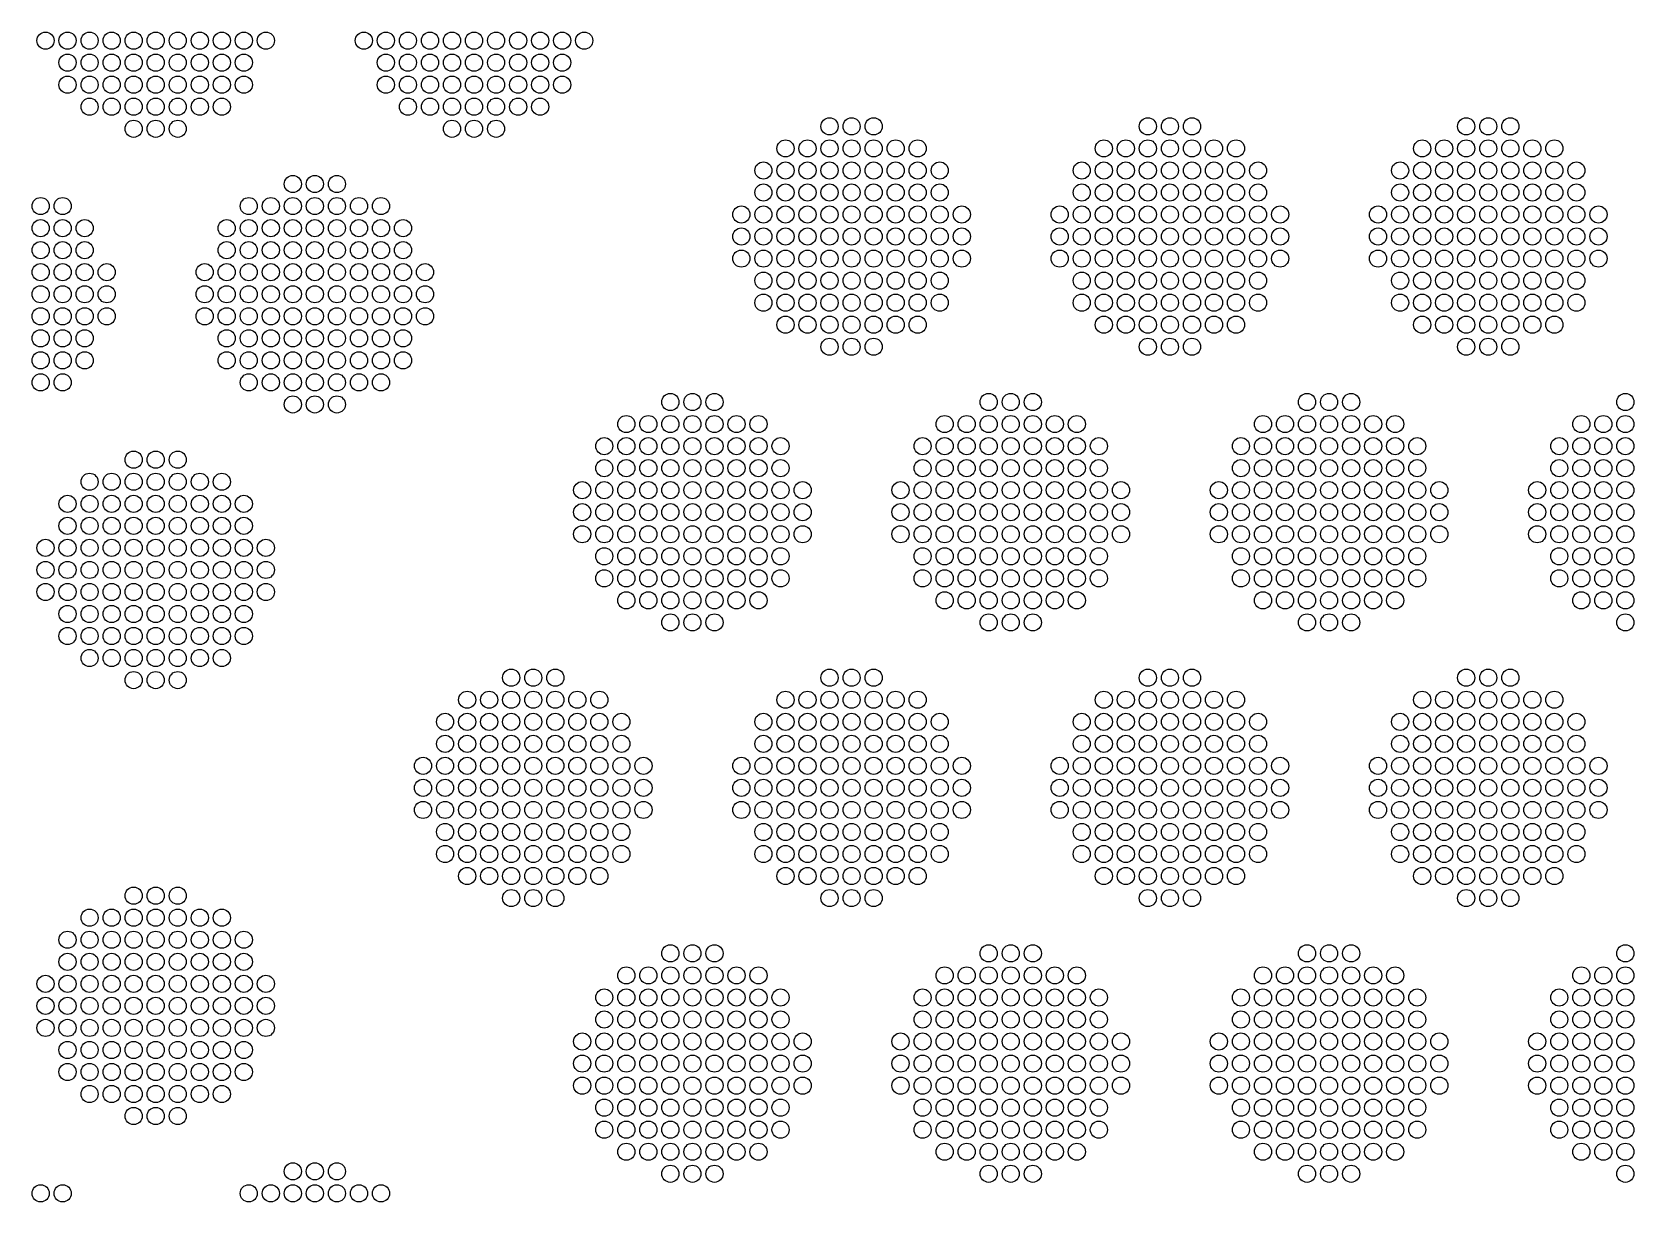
# Model space of a CAD drawing. Extents: x -49 to 54, y -38 to 38.
# Drawn here: x 8.96 to 15.5, y -18.97 to -14.19 of the extents above; entities that cross this region are included whole.
import ezdxf

# ---------------------------------------------------------------- set-up
doc = ezdxf.new("R2010")
doc.units = 0
doc.layers.add('LOWER_ELECTRODE', color=1, linetype='CONTINUOUS')

msp = doc.modelspace()

# ---------------------------------------------------------------- linework, layer by layer
at = {"layer": 'LOWER_ELECTRODE'}
for centre in [(9.0128, -14.2284), (9.1028, -14.2284), (9.1928, -14.2284), (9.2828, -14.2284), (9.3728, -14.2284), (9.4628, -14.2284), (9.5528, -14.2284), (9.6428, -14.2284), (9.7328, -14.2284), (9.8228, -14.2284), (9.9128, -14.2284), (10.3128, -14.2284), (10.4028, -14.2284), (10.4928, -14.2284), (10.5828, -14.2284), (10.6728, -14.2284), (10.7628, -14.2284), (10.8528, -14.2284), (10.9428, -14.2284), (11.0328, -14.2284), (11.1228, -14.2284), (11.2128, -14.2284), (9.1028, -14.3184), (9.1928, -14.3184), (9.2828, -14.3184), (9.3728, -14.3184), (9.4628, -14.3184), (9.5528, -14.3184), (9.6428, -14.3184), (9.7328, -14.3184), (9.8228, -14.3184), (10.4028, -14.3184), (10.4928, -14.3184), (10.5828, -14.3184), (10.6728, -14.3184), (10.7628, -14.3184), (10.8528, -14.3184), (10.9428, -14.3184), (11.0328, -14.3184), (11.1228, -14.3184), (9.1028, -14.4084), (9.1928, -14.4084), (9.2828, -14.4084), (9.3728, -14.4084), (9.4628, -14.4084), (9.5528, -14.4084), (9.6428, -14.4084), (9.7328, -14.4084), (9.8228, -14.4084), (10.4028, -14.4084), (10.4928, -14.4084), (10.5828, -14.4084), (10.6728, -14.4084), (10.7628, -14.4084), (10.8528, -14.4084), (10.9428, -14.4084), (11.0328, -14.4084), (11.1228, -14.4084), (9.1928, -14.4984), (9.2828, -14.4984), (9.3728, -14.4984), (9.4628, -14.4984), (9.5528, -14.4984), (9.6428, -14.4984), (9.7328, -14.4984), (10.4928, -14.4984), (10.5828, -14.4984), (10.6728, -14.4984), (10.7628, -14.4984), (10.8528, -14.4984), (10.9428, -14.4984), (11.0328, -14.4984), (9.3728, -14.5884), (9.4628, -14.5884), (9.5528, -14.5884), (10.6728, -14.5884), (10.7628, -14.5884), (10.8528, -14.5884), (12.2146, -14.5786), (12.3046, -14.5786), (12.3946, -14.5786), (13.5146, -14.5786), (13.6046, -14.5786), (13.6946, -14.5786), (14.8146, -14.5786), (14.9046, -14.5786), (14.9946, -14.5786), (12.0346, -14.6686), (12.1246, -14.6686), (12.2146, -14.6686), (12.3046, -14.6686), (12.3946, -14.6686), (12.4846, -14.6686), (12.5746, -14.6686), (13.3346, -14.6686), (13.4246, -14.6686), (13.5146, -14.6686), (13.6046, -14.6686), (13.6946, -14.6686), (13.7846, -14.6686), (13.8746, -14.6686), (14.6346, -14.6686), (14.7246, -14.6686), (14.8146, -14.6686), (14.9046, -14.6686), (14.9946, -14.6686), (15.0846, -14.6686), (15.1746, -14.6686), (10.0228, -14.8142), (10.1128, -14.8142), (10.2028, -14.8142), (11.9446, -14.7586), (12.0346, -14.7586), (12.1246, -14.7586), (12.2146, -14.7586), (12.3046, -14.7586), (12.3946, -14.7586), (12.4846, -14.7586), (12.5746, -14.7586), (12.6646, -14.7586), (13.2446, -14.7586), (13.3346, -14.7586), (13.4246, -14.7586), (13.5146, -14.7586), (13.6046, -14.7586), (13.6946, -14.7586), (13.7846, -14.7586), (13.8746, -14.7586), (13.9646, -14.7586), (14.5446, -14.7586), (14.6346, -14.7586), (14.7246, -14.7586), (14.8146, -14.7586), (14.9046, -14.7586), (14.9946, -14.7586), (15.0846, -14.7586), (15.1746, -14.7586), (15.2646, -14.7586), (11.9446, -14.8486), (12.0346, -14.8486), (12.1246, -14.8486), (12.2146, -14.8486), (12.3046, -14.8486), (12.3946, -14.8486), (12.4846, -14.8486), (12.5746, -14.8486), (12.6646, -14.8486), (13.2446, -14.8486), (13.3346, -14.8486), (13.4246, -14.8486), (13.5146, -14.8486), (13.6046, -14.8486), (13.6946, -14.8486), (13.7846, -14.8486), (13.8746, -14.8486), (13.9646, -14.8486), (14.5446, -14.8486), (14.6346, -14.8486), (14.7246, -14.8486), (14.8146, -14.8486), (14.9046, -14.8486), (14.9946, -14.8486), (15.0846, -14.8486), (15.1746, -14.8486), (15.2646, -14.8486), (8.9928, -14.9042), (9.0828, -14.9042), (9.8428, -14.9042), (9.9328, -14.9042), (10.0228, -14.9042), (10.1128, -14.9042), (10.2028, -14.9042), (10.2928, -14.9042), (10.3828, -14.9042), (11.8546, -14.9386), (11.9446, -14.9386), (12.0346, -14.9386), (12.1246, -14.9386), (12.2146, -14.9386), (12.3046, -14.9386), (12.3946, -14.9386), (12.4846, -14.9386), (12.5746, -14.9386), (12.6646, -14.9386), (12.7546, -14.9386), (13.1546, -14.9386), (13.2446, -14.9386), (13.3346, -14.9386), (13.4246, -14.9386), (13.5146, -14.9386), (13.6046, -14.9386), (13.6946, -14.9386), (13.7846, -14.9386), (13.8746, -14.9386), (13.9646, -14.9386), (14.0546, -14.9386), (14.4546, -14.9386), (14.5446, -14.9386), (14.6346, -14.9386), (14.7246, -14.9386), (14.8146, -14.9386), (14.9046, -14.9386), (14.9946, -14.9386), (15.0846, -14.9386), (15.1746, -14.9386), (15.2646, -14.9386), (15.3546, -14.9386), (8.9928, -14.9942), (9.0828, -14.9942), (9.1728, -14.9942), (9.7528, -14.9942), (9.8428, -14.9942), (9.9328, -14.9942), (10.0228, -14.9942), (10.1128, -14.9942), (10.2028, -14.9942), (10.2928, -14.9942), (10.3828, -14.9942), (10.4728, -14.9942), (11.8546, -15.0286), (11.9446, -15.0286), (12.0346, -15.0286), (12.1246, -15.0286), (12.2146, -15.0286), (12.3046, -15.0286), (12.3946, -15.0286), (12.4846, -15.0286), (12.5746, -15.0286), (12.6646, -15.0286), (12.7546, -15.0286), (13.1546, -15.0286), (13.2446, -15.0286), (13.3346, -15.0286), (13.4246, -15.0286), (13.5146, -15.0286), (13.6046, -15.0286), (13.6946, -15.0286), (13.7846, -15.0286), (13.8746, -15.0286), (13.9646, -15.0286), (14.0546, -15.0286), (14.4546, -15.0286), (14.5446, -15.0286), (14.6346, -15.0286), (14.7246, -15.0286), (14.8146, -15.0286), (14.9046, -15.0286), (14.9946, -15.0286), (15.0846, -15.0286), (15.1746, -15.0286), (15.2646, -15.0286), (15.3546, -15.0286), (8.9928, -15.0842), (9.0828, -15.0842), (9.1728, -15.0842), (9.7528, -15.0842), (9.8428, -15.0842), (9.9328, -15.0842), (10.0228, -15.0842), (10.1128, -15.0842), (10.2028, -15.0842), (10.2928, -15.0842), (10.3828, -15.0842), (10.4728, -15.0842), (11.8546, -15.1186), (11.9446, -15.1186), (12.0346, -15.1186), (12.1246, -15.1186), (12.2146, -15.1186), (12.3046, -15.1186), (12.3946, -15.1186), (12.4846, -15.1186), (12.5746, -15.1186), (12.6646, -15.1186), (12.7546, -15.1186), (13.1546, -15.1186), (13.2446, -15.1186), (13.3346, -15.1186), (13.4246, -15.1186), (13.5146, -15.1186), (13.6046, -15.1186), (13.6946, -15.1186), (13.7846, -15.1186), (13.8746, -15.1186), (13.9646, -15.1186), (14.0546, -15.1186), (14.4546, -15.1186), (14.5446, -15.1186), (14.6346, -15.1186), (14.7246, -15.1186), (14.8146, -15.1186), (14.9046, -15.1186), (14.9946, -15.1186), (15.0846, -15.1186), (15.1746, -15.1186), (15.2646, -15.1186), (15.3546, -15.1186), (8.9928, -15.1742), (9.0828, -15.1742), (9.1728, -15.1742), (9.2628, -15.1742), (9.6628, -15.1742), (9.7528, -15.1742), (9.8428, -15.1742), (9.9328, -15.1742), (10.0228, -15.1742), (10.1128, -15.1742), (10.2028, -15.1742), (10.2928, -15.1742), (10.3828, -15.1742), (10.4728, -15.1742), (10.5628, -15.1742), (11.9446, -15.2086), (12.0346, -15.2086), (12.1246, -15.2086), (12.2146, -15.2086), (12.3046, -15.2086), (12.3946, -15.2086), (12.4846, -15.2086), (12.5746, -15.2086), (12.6646, -15.2086), (13.2446, -15.2086), (13.3346, -15.2086), (13.4246, -15.2086), (13.5146, -15.2086), (13.6046, -15.2086), (13.6946, -15.2086), (13.7846, -15.2086), (13.8746, -15.2086), (13.9646, -15.2086), (14.5446, -15.2086), (14.6346, -15.2086), (14.7246, -15.2086), (14.8146, -15.2086), (14.9046, -15.2086), (14.9946, -15.2086), (15.0846, -15.2086), (15.1746, -15.2086), (15.2646, -15.2086), (8.9928, -15.2642), (9.0828, -15.2642), (9.1728, -15.2642), (9.2628, -15.2642), (9.6628, -15.2642), (9.7528, -15.2642), (9.8428, -15.2642), (9.9328, -15.2642), (10.0228, -15.2642), (10.1128, -15.2642), (10.2028, -15.2642), (10.2928, -15.2642), (10.3828, -15.2642), (10.4728, -15.2642), (10.5628, -15.2642), (11.9446, -15.2986), (12.0346, -15.2986), (12.1246, -15.2986), (12.2146, -15.2986), (12.3046, -15.2986), (12.3946, -15.2986), (12.4846, -15.2986), (12.5746, -15.2986), (12.6646, -15.2986), (13.2446, -15.2986), (13.3346, -15.2986), (13.4246, -15.2986), (13.5146, -15.2986), (13.6046, -15.2986), (13.6946, -15.2986), (13.7846, -15.2986), (13.8746, -15.2986), (13.9646, -15.2986), (14.5446, -15.2986), (14.6346, -15.2986), (14.7246, -15.2986), (14.8146, -15.2986), (14.9046, -15.2986), (14.9946, -15.2986), (15.0846, -15.2986), (15.1746, -15.2986), (15.2646, -15.2986), (8.9928, -15.3542), (9.0828, -15.3542), (9.1728, -15.3542), (9.2628, -15.3542), (9.6628, -15.3542), (9.7528, -15.3542), (9.8428, -15.3542), (9.9328, -15.3542), (10.0228, -15.3542), (10.1128, -15.3542), (10.2028, -15.3542), (10.2928, -15.3542), (10.3828, -15.3542), (10.4728, -15.3542), (10.5628, -15.3542), (12.0346, -15.3886), (12.1246, -15.3886), (12.2146, -15.3886), (12.3046, -15.3886), (12.3946, -15.3886), (12.4846, -15.3886), (12.5746, -15.3886), (13.3346, -15.3886), (13.4246, -15.3886), (13.5146, -15.3886), (13.6046, -15.3886), (13.6946, -15.3886), (13.7846, -15.3886), (13.8746, -15.3886), (14.6346, -15.3886), (14.7246, -15.3886), (14.8146, -15.3886), (14.9046, -15.3886), (14.9946, -15.3886), (15.0846, -15.3886), (15.1746, -15.3886), (8.9928, -15.4442), (9.0828, -15.4442), (9.1728, -15.4442), (9.7528, -15.4442), (9.8428, -15.4442), (9.9328, -15.4442), (10.0228, -15.4442), (10.1128, -15.4442), (10.2028, -15.4442), (10.2928, -15.4442), (10.3828, -15.4442), (10.4728, -15.4442), (8.9928, -15.5342), (9.0828, -15.5342), (9.1728, -15.5342), (9.7528, -15.5342), (9.8428, -15.5342), (9.9328, -15.5342), (10.0228, -15.5342), (10.1128, -15.5342), (10.2028, -15.5342), (10.2928, -15.5342), (10.3828, -15.5342), (10.4728, -15.5342), (12.2146, -15.4786), (12.3046, -15.4786), (12.3946, -15.4786), (13.5146, -15.4786), (13.6046, -15.4786), (13.6946, -15.4786), (14.8146, -15.4786), (14.9046, -15.4786), (14.9946, -15.4786), (8.9928, -15.6242), (9.0828, -15.6242), (9.8428, -15.6242), (9.9328, -15.6242), (10.0228, -15.6242), (10.1128, -15.6242), (10.2028, -15.6242), (10.2928, -15.6242), (10.3828, -15.6242), (10.0228, -15.7142), (10.1128, -15.7142), (10.2028, -15.7142), (11.5646, -15.7044), (11.6546, -15.7044), (11.7446, -15.7044), (12.8646, -15.7044), (12.9546, -15.7044), (13.0446, -15.7044), (14.1646, -15.7044), (14.2546, -15.7044), (14.3446, -15.7044), (15.4646, -15.7044), (11.3846, -15.7944), (11.4746, -15.7944), (11.5646, -15.7944), (11.6546, -15.7944), (11.7446, -15.7944), (11.8346, -15.7944), (11.9246, -15.7944), (12.6846, -15.7944), (12.7746, -15.7944), (12.8646, -15.7944), (12.9546, -15.7944), (13.0446, -15.7944), (13.1346, -15.7944), (13.2246, -15.7944), (13.9846, -15.7944), (14.0746, -15.7944), (14.1646, -15.7944), (14.2546, -15.7944), (14.3446, -15.7944), (14.4346, -15.7944), (14.5246, -15.7944), (15.2846, -15.7944), (15.3746, -15.7944), (15.4646, -15.7944), (11.2946, -15.8844), (11.3846, -15.8844), (11.4746, -15.8844), (11.5646, -15.8844), (11.6546, -15.8844), (11.7446, -15.8844), (11.8346, -15.8844), (11.9246, -15.8844), (12.0146, -15.8844), (12.5946, -15.8844), (12.6846, -15.8844), (12.7746, -15.8844), (12.8646, -15.8844), (12.9546, -15.8844), (13.0446, -15.8844), (13.1346, -15.8844), (13.2246, -15.8844), (13.3146, -15.8844), (13.8946, -15.8844), (13.9846, -15.8844), (14.0746, -15.8844), (14.1646, -15.8844), (14.2546, -15.8844), (14.3446, -15.8844), (14.4346, -15.8844), (14.5246, -15.8844), (14.6146, -15.8844), (15.1946, -15.8844), (15.2846, -15.8844), (15.3746, -15.8844), (15.4646, -15.8844), (9.3728, -15.94), (9.4628, -15.94), (9.5528, -15.94), (11.2946, -15.9744), (11.3846, -15.9744), (11.4746, -15.9744), (11.5646, -15.9744), (11.6546, -15.9744), (11.7446, -15.9744), (11.8346, -15.9744), (11.9246, -15.9744), (12.0146, -15.9744), (12.5946, -15.9744), (12.6846, -15.9744), (12.7746, -15.9744), (12.8646, -15.9744), (12.9546, -15.9744), (13.0446, -15.9744), (13.1346, -15.9744), (13.2246, -15.9744), (13.3146, -15.9744), (13.8946, -15.9744), (13.9846, -15.9744), (14.0746, -15.9744), (14.1646, -15.9744), (14.2546, -15.9744), (14.3446, -15.9744), (14.4346, -15.9744), (14.5246, -15.9744), (14.6146, -15.9744), (15.1946, -15.9744), (15.2846, -15.9744), (15.3746, -15.9744), (15.4646, -15.9744), (9.1928, -16.03), (9.2828, -16.03), (9.3728, -16.03), (9.4628, -16.03), (9.5528, -16.03), (9.6428, -16.03), (9.7328, -16.03), (9.1028, -16.12), (9.1928, -16.12), (9.2828, -16.12), (9.3728, -16.12), (9.4628, -16.12), (9.5528, -16.12), (9.6428, -16.12), (9.7328, -16.12), (9.8228, -16.12), (11.2046, -16.0644), (11.2946, -16.0644), (11.3846, -16.0644), (11.4746, -16.0644), (11.5646, -16.0644), (11.6546, -16.0644), (11.7446, -16.0644), (11.8346, -16.0644), (11.9246, -16.0644), (12.0146, -16.0644), (12.1046, -16.0644), (12.5046, -16.0644), (12.5946, -16.0644), (12.6846, -16.0644), (12.7746, -16.0644), (12.8646, -16.0644), (12.9546, -16.0644), (13.0446, -16.0644), (13.1346, -16.0644), (13.2246, -16.0644), (13.3146, -16.0644), (13.4046, -16.0644), (13.8046, -16.0644), (13.8946, -16.0644), (13.9846, -16.0644), (14.0746, -16.0644), (14.1646, -16.0644), (14.2546, -16.0644), (14.3446, -16.0644), (14.4346, -16.0644), (14.5246, -16.0644), (14.6146, -16.0644), (14.7046, -16.0644), (15.1046, -16.0644), (15.1946, -16.0644), (15.2846, -16.0644), (15.3746, -16.0644), (15.4646, -16.0644), (11.2046, -16.1544), (11.2946, -16.1544), (11.3846, -16.1544), (11.4746, -16.1544), (11.5646, -16.1544), (11.6546, -16.1544), (11.7446, -16.1544), (11.8346, -16.1544), (11.9246, -16.1544), (12.0146, -16.1544), (12.1046, -16.1544), (12.5046, -16.1544), (12.5946, -16.1544), (12.6846, -16.1544), (12.7746, -16.1544), (12.8646, -16.1544), (12.9546, -16.1544), (13.0446, -16.1544), (13.1346, -16.1544), (13.2246, -16.1544), (13.3146, -16.1544), (13.4046, -16.1544), (13.8046, -16.1544), (13.8946, -16.1544), (13.9846, -16.1544), (14.0746, -16.1544), (14.1646, -16.1544), (14.2546, -16.1544), (14.3446, -16.1544), (14.4346, -16.1544), (14.5246, -16.1544), (14.6146, -16.1544), (14.7046, -16.1544), (15.1046, -16.1544), (15.1946, -16.1544), (15.2846, -16.1544), (15.3746, -16.1544), (15.4646, -16.1544), (9.1028, -16.21), (9.1928, -16.21), (9.2828, -16.21), (9.3728, -16.21), (9.4628, -16.21), (9.5528, -16.21), (9.6428, -16.21), (9.7328, -16.21), (9.8228, -16.21), (11.2046, -16.2444), (11.2946, -16.2444), (11.3846, -16.2444), (11.4746, -16.2444), (11.5646, -16.2444), (11.6546, -16.2444), (11.7446, -16.2444), (11.8346, -16.2444), (11.9246, -16.2444), (12.0146, -16.2444), (12.1046, -16.2444), (12.5046, -16.2444), (12.5946, -16.2444), (12.6846, -16.2444), (12.7746, -16.2444), (12.8646, -16.2444), (12.9546, -16.2444), (13.0446, -16.2444), (13.1346, -16.2444), (13.2246, -16.2444), (13.3146, -16.2444), (13.4046, -16.2444), (13.8046, -16.2444), (13.8946, -16.2444), (13.9846, -16.2444), (14.0746, -16.2444), (14.1646, -16.2444), (14.2546, -16.2444), (14.3446, -16.2444), (14.4346, -16.2444), (14.5246, -16.2444), (14.6146, -16.2444), (14.7046, -16.2444), (15.1046, -16.2444), (15.1946, -16.2444), (15.2846, -16.2444), (15.3746, -16.2444), (15.4646, -16.2444), (9.0128, -16.3), (9.1028, -16.3), (9.1928, -16.3), (9.2828, -16.3), (9.3728, -16.3), (9.4628, -16.3), (9.5528, -16.3), (9.6428, -16.3), (9.7328, -16.3), (9.8228, -16.3), (9.9128, -16.3), (11.2946, -16.3344), (11.3846, -16.3344), (11.4746, -16.3344), (11.5646, -16.3344), (11.6546, -16.3344), (11.7446, -16.3344), (11.8346, -16.3344), (11.9246, -16.3344), (12.0146, -16.3344), (12.5946, -16.3344), (12.6846, -16.3344), (12.7746, -16.3344), (12.8646, -16.3344), (12.9546, -16.3344), (13.0446, -16.3344), (13.1346, -16.3344), (13.2246, -16.3344), (13.3146, -16.3344), (13.8946, -16.3344), (13.9846, -16.3344), (14.0746, -16.3344), (14.1646, -16.3344), (14.2546, -16.3344), (14.3446, -16.3344), (14.4346, -16.3344), (14.5246, -16.3344), (14.6146, -16.3344), (15.1946, -16.3344), (15.2846, -16.3344), (15.3746, -16.3344), (15.4646, -16.3344), (9.0128, -16.39), (9.1028, -16.39), (9.1928, -16.39), (9.2828, -16.39), (9.3728, -16.39), (9.4628, -16.39), (9.5528, -16.39), (9.6428, -16.39), (9.7328, -16.39), (9.8228, -16.39), (9.9128, -16.39), (11.2946, -16.4244), (11.3846, -16.4244), (11.4746, -16.4244), (11.5646, -16.4244), (11.6546, -16.4244), (11.7446, -16.4244), (11.8346, -16.4244), (11.9246, -16.4244), (12.0146, -16.4244), (12.5946, -16.4244), (12.6846, -16.4244), (12.7746, -16.4244), (12.8646, -16.4244), (12.9546, -16.4244), (13.0446, -16.4244), (13.1346, -16.4244), (13.2246, -16.4244), (13.3146, -16.4244), (13.8946, -16.4244), (13.9846, -16.4244), (14.0746, -16.4244), (14.1646, -16.4244), (14.2546, -16.4244), (14.3446, -16.4244), (14.4346, -16.4244), (14.5246, -16.4244), (14.6146, -16.4244), (15.1946, -16.4244), (15.2846, -16.4244), (15.3746, -16.4244), (15.4646, -16.4244), (9.0128, -16.48), (9.1028, -16.48), (9.1928, -16.48), (9.2828, -16.48), (9.3728, -16.48), (9.4628, -16.48), (9.5528, -16.48), (9.6428, -16.48), (9.7328, -16.48), (9.8228, -16.48), (9.9128, -16.48), (11.3846, -16.5144), (11.4746, -16.5144), (11.5646, -16.5144), (11.6546, -16.5144), (11.7446, -16.5144), (11.8346, -16.5144), (11.9246, -16.5144), (12.6846, -16.5144), (12.7746, -16.5144), (12.8646, -16.5144), (12.9546, -16.5144), (13.0446, -16.5144), (13.1346, -16.5144), (13.2246, -16.5144), (13.9846, -16.5144), (14.0746, -16.5144), (14.1646, -16.5144), (14.2546, -16.5144), (14.3446, -16.5144), (14.4346, -16.5144), (14.5246, -16.5144), (15.2846, -16.5144), (15.3746, -16.5144), (15.4646, -16.5144), (9.1028, -16.57), (9.1928, -16.57), (9.2828, -16.57), (9.3728, -16.57), (9.4628, -16.57), (9.5528, -16.57), (9.6428, -16.57), (9.7328, -16.57), (9.8228, -16.57), (11.5646, -16.6044), (11.6546, -16.6044), (11.7446, -16.6044), (12.8646, -16.6044), (12.9546, -16.6044), (13.0446, -16.6044), (14.1646, -16.6044), (14.2546, -16.6044), (14.3446, -16.6044), (15.4646, -16.6044), (9.1028, -16.66), (9.1928, -16.66), (9.2828, -16.66), (9.3728, -16.66), (9.4628, -16.66), (9.5528, -16.66), (9.6428, -16.66), (9.7328, -16.66), (9.8228, -16.66), (9.1928, -16.75), (9.2828, -16.75), (9.3728, -16.75), (9.4628, -16.75), (9.5528, -16.75), (9.6428, -16.75), (9.7328, -16.75), (9.3728, -16.84), (9.4628, -16.84), (9.5528, -16.84), (10.9146, -16.8302), (11.0046, -16.8302), (11.0946, -16.8302), (12.2146, -16.8302), (12.3046, -16.8302), (12.3946, -16.8302), (13.5146, -16.8302), (13.6046, -16.8302), (13.6946, -16.8302), (14.8146, -16.8302), (14.9046, -16.8302), (14.9946, -16.8302), (10.7346, -16.9202), (10.8246, -16.9202), (10.9146, -16.9202), (11.0046, -16.9202), (11.0946, -16.9202), (11.1846, -16.9202), (11.2746, -16.9202), (12.0346, -16.9202), (12.1246, -16.9202), (12.2146, -16.9202), (12.3046, -16.9202), (12.3946, -16.9202), (12.4846, -16.9202), (12.5746, -16.9202), (13.3346, -16.9202), (13.4246, -16.9202), (13.5146, -16.9202), (13.6046, -16.9202), (13.6946, -16.9202), (13.7846, -16.9202), (13.8746, -16.9202), (14.6346, -16.9202), (14.7246, -16.9202), (14.8146, -16.9202), (14.9046, -16.9202), (14.9946, -16.9202), (15.0846, -16.9202), (15.1746, -16.9202), (10.6446, -17.0102), (10.7346, -17.0102), (10.8246, -17.0102), (10.9146, -17.0102), (11.0046, -17.0102), (11.0946, -17.0102), (11.1846, -17.0102), (11.2746, -17.0102), (11.3646, -17.0102), (11.9446, -17.0102), (12.0346, -17.0102), (12.1246, -17.0102), (12.2146, -17.0102), (12.3046, -17.0102), (12.3946, -17.0102), (12.4846, -17.0102), (12.5746, -17.0102), (12.6646, -17.0102), (13.2446, -17.0102), (13.3346, -17.0102), (13.4246, -17.0102), (13.5146, -17.0102), (13.6046, -17.0102), (13.6946, -17.0102), (13.7846, -17.0102), (13.8746, -17.0102), (13.9646, -17.0102), (14.5446, -17.0102), (14.6346, -17.0102), (14.7246, -17.0102), (14.8146, -17.0102), (14.9046, -17.0102), (14.9946, -17.0102), (15.0846, -17.0102), (15.1746, -17.0102), (15.2646, -17.0102), (10.6446, -17.1002), (10.7346, -17.1002), (10.8246, -17.1002), (10.9146, -17.1002), (11.0046, -17.1002), (11.0946, -17.1002), (11.1846, -17.1002), (11.2746, -17.1002), (11.3646, -17.1002), (11.9446, -17.1002), (12.0346, -17.1002), (12.1246, -17.1002), (12.2146, -17.1002), (12.3046, -17.1002), (12.3946, -17.1002), (12.4846, -17.1002), (12.5746, -17.1002), (12.6646, -17.1002), (13.2446, -17.1002), (13.3346, -17.1002), (13.4246, -17.1002), (13.5146, -17.1002), (13.6046, -17.1002), (13.6946, -17.1002), (13.7846, -17.1002), (13.8746, -17.1002), (13.9646, -17.1002), (14.5446, -17.1002), (14.6346, -17.1002), (14.7246, -17.1002), (14.8146, -17.1002), (14.9046, -17.1002), (14.9946, -17.1002), (15.0846, -17.1002), (15.1746, -17.1002), (15.2646, -17.1002), (10.5546, -17.1902), (10.6446, -17.1902), (10.7346, -17.1902), (10.8246, -17.1902), (10.9146, -17.1902), (11.0046, -17.1902), (11.0946, -17.1902), (11.1846, -17.1902), (11.2746, -17.1902), (11.3646, -17.1902), (11.4546, -17.1902), (11.8546, -17.1902), (11.9446, -17.1902), (12.0346, -17.1902), (12.1246, -17.1902), (12.2146, -17.1902), (12.3046, -17.1902), (12.3946, -17.1902), (12.4846, -17.1902), (12.5746, -17.1902), (12.6646, -17.1902), (12.7546, -17.1902), (13.1546, -17.1902), (13.2446, -17.1902), (13.3346, -17.1902), (13.4246, -17.1902), (13.5146, -17.1902), (13.6046, -17.1902), (13.6946, -17.1902), (13.7846, -17.1902), (13.8746, -17.1902), (13.9646, -17.1902), (14.0546, -17.1902), (14.4546, -17.1902), (14.5446, -17.1902), (14.6346, -17.1902), (14.7246, -17.1902), (14.8146, -17.1902), (14.9046, -17.1902), (14.9946, -17.1902), (15.0846, -17.1902), (15.1746, -17.1902), (15.2646, -17.1902), (15.3546, -17.1902), (10.5546, -17.2802), (10.6446, -17.2802), (10.7346, -17.2802), (10.8246, -17.2802), (10.9146, -17.2802), (11.0046, -17.2802), (11.0946, -17.2802), (11.1846, -17.2802), (11.2746, -17.2802), (11.3646, -17.2802), (11.4546, -17.2802), (11.8546, -17.2802), (11.9446, -17.2802), (12.0346, -17.2802), (12.1246, -17.2802), (12.2146, -17.2802), (12.3046, -17.2802), (12.3946, -17.2802), (12.4846, -17.2802), (12.5746, -17.2802), (12.6646, -17.2802), (12.7546, -17.2802), (13.1546, -17.2802), (13.2446, -17.2802), (13.3346, -17.2802), (13.4246, -17.2802), (13.5146, -17.2802), (13.6046, -17.2802), (13.6946, -17.2802), (13.7846, -17.2802), (13.8746, -17.2802), (13.9646, -17.2802), (14.0546, -17.2802), (14.4546, -17.2802), (14.5446, -17.2802), (14.6346, -17.2802), (14.7246, -17.2802), (14.8146, -17.2802), (14.9046, -17.2802), (14.9946, -17.2802), (15.0846, -17.2802), (15.1746, -17.2802), (15.2646, -17.2802), (15.3546, -17.2802), (10.5546, -17.3702), (10.6446, -17.3702), (10.7346, -17.3702), (10.8246, -17.3702), (10.9146, -17.3702), (11.0046, -17.3702), (11.0946, -17.3702), (11.1846, -17.3702), (11.2746, -17.3702), (11.3646, -17.3702), (11.4546, -17.3702), (11.8546, -17.3702), (11.9446, -17.3702), (12.0346, -17.3702), (12.1246, -17.3702), (12.2146, -17.3702), (12.3046, -17.3702), (12.3946, -17.3702), (12.4846, -17.3702), (12.5746, -17.3702), (12.6646, -17.3702), (12.7546, -17.3702), (13.1546, -17.3702), (13.2446, -17.3702), (13.3346, -17.3702), (13.4246, -17.3702), (13.5146, -17.3702), (13.6046, -17.3702), (13.6946, -17.3702), (13.7846, -17.3702), (13.8746, -17.3702), (13.9646, -17.3702), (14.0546, -17.3702), (14.4546, -17.3702), (14.5446, -17.3702), (14.6346, -17.3702), (14.7246, -17.3702), (14.8146, -17.3702), (14.9046, -17.3702), (14.9946, -17.3702), (15.0846, -17.3702), (15.1746, -17.3702), (15.2646, -17.3702), (15.3546, -17.3702), (10.6446, -17.4602), (10.7346, -17.4602), (10.8246, -17.4602), (10.9146, -17.4602), (11.0046, -17.4602), (11.0946, -17.4602), (11.1846, -17.4602), (11.2746, -17.4602), (11.3646, -17.4602), (11.9446, -17.4602), (12.0346, -17.4602), (12.1246, -17.4602), (12.2146, -17.4602), (12.3046, -17.4602), (12.3946, -17.4602), (12.4846, -17.4602), (12.5746, -17.4602), (12.6646, -17.4602), (13.2446, -17.4602), (13.3346, -17.4602), (13.4246, -17.4602), (13.5146, -17.4602), (13.6046, -17.4602), (13.6946, -17.4602), (13.7846, -17.4602), (13.8746, -17.4602), (13.9646, -17.4602), (14.5446, -17.4602), (14.6346, -17.4602), (14.7246, -17.4602), (14.8146, -17.4602), (14.9046, -17.4602), (14.9946, -17.4602), (15.0846, -17.4602), (15.1746, -17.4602), (15.2646, -17.4602), (10.6446, -17.5502), (10.7346, -17.5502), (10.8246, -17.5502), (10.9146, -17.5502), (11.0046, -17.5502), (11.0946, -17.5502), (11.1846, -17.5502), (11.2746, -17.5502), (11.3646, -17.5502), (11.9446, -17.5502), (12.0346, -17.5502), (12.1246, -17.5502), (12.2146, -17.5502), (12.3046, -17.5502), (12.3946, -17.5502), (12.4846, -17.5502), (12.5746, -17.5502), (12.6646, -17.5502), (13.2446, -17.5502), (13.3346, -17.5502), (13.4246, -17.5502), (13.5146, -17.5502), (13.6046, -17.5502), (13.6946, -17.5502), (13.7846, -17.5502), (13.8746, -17.5502), (13.9646, -17.5502), (14.5446, -17.5502), (14.6346, -17.5502), (14.7246, -17.5502), (14.8146, -17.5502), (14.9046, -17.5502), (14.9946, -17.5502), (15.0846, -17.5502), (15.1746, -17.5502), (15.2646, -17.5502), (10.7346, -17.6402), (10.8246, -17.6402), (10.9146, -17.6402), (11.0046, -17.6402), (11.0946, -17.6402), (11.1846, -17.6402), (11.2746, -17.6402), (12.0346, -17.6402), (12.1246, -17.6402), (12.2146, -17.6402), (12.3046, -17.6402), (12.3946, -17.6402), (12.4846, -17.6402), (12.5746, -17.6402), (13.3346, -17.6402), (13.4246, -17.6402), (13.5146, -17.6402), (13.6046, -17.6402), (13.6946, -17.6402), (13.7846, -17.6402), (13.8746, -17.6402), (14.6346, -17.6402), (14.7246, -17.6402), (14.8146, -17.6402), (14.9046, -17.6402), (14.9946, -17.6402), (15.0846, -17.6402), (15.1746, -17.6402), (9.3728, -17.7204), (9.4628, -17.7204), (9.5528, -17.7204), (10.9146, -17.7302), (11.0046, -17.7302), (11.0946, -17.7302), (12.2146, -17.7302), (12.3046, -17.7302), (12.3946, -17.7302), (13.5146, -17.7302), (13.6046, -17.7302), (13.6946, -17.7302), (14.8146, -17.7302), (14.9046, -17.7302), (14.9946, -17.7302), (9.1928, -17.8104), (9.2828, -17.8104), (9.3728, -17.8104), (9.4628, -17.8104), (9.5528, -17.8104), (9.6428, -17.8104), (9.7328, -17.8104), (9.1028, -17.9004), (9.1928, -17.9004), (9.2828, -17.9004), (9.3728, -17.9004), (9.4628, -17.9004), (9.5528, -17.9004), (9.6428, -17.9004), (9.7328, -17.9004), (9.8228, -17.9004), (11.5646, -17.9561), (11.6546, -17.9561), (11.7446, -17.9561), (12.8646, -17.9561), (12.9546, -17.9561), (13.0446, -17.9561), (14.1646, -17.9561), (14.2546, -17.9561), (14.3446, -17.9561), (15.4646, -17.9561), (9.1028, -17.9904), (9.1928, -17.9904), (9.2828, -17.9904), (9.3728, -17.9904), (9.4628, -17.9904), (9.5528, -17.9904), (9.6428, -17.9904), (9.7328, -17.9904), (9.8228, -17.9904), (9.0128, -18.0804), (9.1028, -18.0804), (9.1928, -18.0804), (9.2828, -18.0804), (9.3728, -18.0804), (9.4628, -18.0804), (9.5528, -18.0804), (9.6428, -18.0804), (9.7328, -18.0804), (9.8228, -18.0804), (9.9128, -18.0804), (11.3846, -18.0461), (11.4746, -18.0461), (11.5646, -18.0461), (11.6546, -18.0461), (11.7446, -18.0461), (11.8346, -18.0461), (11.9246, -18.0461), (12.6846, -18.0461), (12.7746, -18.0461), (12.8646, -18.0461), (12.9546, -18.0461), (13.0446, -18.0461), (13.1346, -18.0461), (13.2246, -18.0461), (13.9846, -18.0461), (14.0746, -18.0461), (14.1646, -18.0461), (14.2546, -18.0461), (14.3446, -18.0461), (14.4346, -18.0461), (14.5246, -18.0461), (15.2846, -18.0461), (15.3746, -18.0461), (15.4646, -18.0461), (11.2946, -18.1361), (11.3846, -18.1361), (11.4746, -18.1361), (11.5646, -18.1361), (11.6546, -18.1361), (11.7446, -18.1361), (11.8346, -18.1361), (11.9246, -18.1361), (12.0146, -18.1361), (12.5946, -18.1361), (12.6846, -18.1361), (12.7746, -18.1361), (12.8646, -18.1361), (12.9546, -18.1361), (13.0446, -18.1361), (13.1346, -18.1361), (13.2246, -18.1361), (13.3146, -18.1361), (13.8946, -18.1361), (13.9846, -18.1361), (14.0746, -18.1361), (14.1646, -18.1361), (14.2546, -18.1361), (14.3446, -18.1361), (14.4346, -18.1361), (14.5246, -18.1361), (14.6146, -18.1361), (15.1946, -18.1361), (15.2846, -18.1361), (15.3746, -18.1361), (15.4646, -18.1361), (9.0128, -18.1704), (9.1028, -18.1704), (9.1928, -18.1704), (9.2828, -18.1704), (9.3728, -18.1704), (9.4628, -18.1704), (9.5528, -18.1704), (9.6428, -18.1704), (9.7328, -18.1704), (9.8228, -18.1704), (9.9128, -18.1704), (9.0128, -18.2604), (9.1028, -18.2604), (9.1928, -18.2604), (9.2828, -18.2604), (9.3728, -18.2604), (9.4628, -18.2604), (9.5528, -18.2604), (9.6428, -18.2604), (9.7328, -18.2604), (9.8228, -18.2604), (9.9128, -18.2604), (11.2946, -18.2261), (11.3846, -18.2261), (11.4746, -18.2261), (11.5646, -18.2261), (11.6546, -18.2261), (11.7446, -18.2261), (11.8346, -18.2261), (11.9246, -18.2261), (12.0146, -18.2261), (12.5946, -18.2261), (12.6846, -18.2261), (12.7746, -18.2261), (12.8646, -18.2261), (12.9546, -18.2261), (13.0446, -18.2261), (13.1346, -18.2261), (13.2246, -18.2261), (13.3146, -18.2261), (13.8946, -18.2261), (13.9846, -18.2261), (14.0746, -18.2261), (14.1646, -18.2261), (14.2546, -18.2261), (14.3446, -18.2261), (14.4346, -18.2261), (14.5246, -18.2261), (14.6146, -18.2261), (15.1946, -18.2261), (15.2846, -18.2261), (15.3746, -18.2261), (15.4646, -18.2261), (9.1028, -18.3504), (9.1928, -18.3504), (9.2828, -18.3504), (9.3728, -18.3504), (9.4628, -18.3504), (9.5528, -18.3504), (9.6428, -18.3504), (9.7328, -18.3504), (9.8228, -18.3504), (11.2046, -18.3161), (11.2946, -18.3161), (11.3846, -18.3161), (11.4746, -18.3161), (11.5646, -18.3161), (11.6546, -18.3161), (11.7446, -18.3161), (11.8346, -18.3161), (11.9246, -18.3161), (12.0146, -18.3161), (12.1046, -18.3161), (12.5046, -18.3161), (12.5946, -18.3161), (12.6846, -18.3161), (12.7746, -18.3161), (12.8646, -18.3161), (12.9546, -18.3161), (13.0446, -18.3161), (13.1346, -18.3161), (13.2246, -18.3161), (13.3146, -18.3161), (13.4046, -18.3161), (13.8046, -18.3161), (13.8946, -18.3161), (13.9846, -18.3161), (14.0746, -18.3161), (14.1646, -18.3161), (14.2546, -18.3161), (14.3446, -18.3161), (14.4346, -18.3161), (14.5246, -18.3161), (14.6146, -18.3161), (14.7046, -18.3161), (15.1046, -18.3161), (15.1946, -18.3161), (15.2846, -18.3161), (15.3746, -18.3161), (15.4646, -18.3161), (11.2046, -18.4061), (11.2946, -18.4061), (11.3846, -18.4061), (11.4746, -18.4061), (11.5646, -18.4061), (11.6546, -18.4061), (11.7446, -18.4061), (11.8346, -18.4061), (11.9246, -18.4061), (12.0146, -18.4061), (12.1046, -18.4061), (12.5046, -18.4061), (12.5946, -18.4061), (12.6846, -18.4061), (12.7746, -18.4061), (12.8646, -18.4061), (12.9546, -18.4061), (13.0446, -18.4061), (13.1346, -18.4061), (13.2246, -18.4061), (13.3146, -18.4061), (13.4046, -18.4061), (13.8046, -18.4061), (13.8946, -18.4061), (13.9846, -18.4061), (14.0746, -18.4061), (14.1646, -18.4061), (14.2546, -18.4061), (14.3446, -18.4061), (14.4346, -18.4061), (14.5246, -18.4061), (14.6146, -18.4061), (14.7046, -18.4061), (15.1046, -18.4061), (15.1946, -18.4061), (15.2846, -18.4061), (15.3746, -18.4061), (15.4646, -18.4061), (9.1028, -18.4404), (9.1928, -18.4404), (9.2828, -18.4404), (9.3728, -18.4404), (9.4628, -18.4404), (9.5528, -18.4404), (9.6428, -18.4404), (9.7328, -18.4404), (9.8228, -18.4404), (9.1928, -18.5304), (9.2828, -18.5304), (9.3728, -18.5304), (9.4628, -18.5304), (9.5528, -18.5304), (9.6428, -18.5304), (9.7328, -18.5304), (11.2046, -18.4961), (11.2946, -18.4961), (11.3846, -18.4961), (11.4746, -18.4961), (11.5646, -18.4961), (11.6546, -18.4961), (11.7446, -18.4961), (11.8346, -18.4961), (11.9246, -18.4961), (12.0146, -18.4961), (12.1046, -18.4961), (12.5046, -18.4961), (12.5946, -18.4961), (12.6846, -18.4961), (12.7746, -18.4961), (12.8646, -18.4961), (12.9546, -18.4961), (13.0446, -18.4961), (13.1346, -18.4961), (13.2246, -18.4961), (13.3146, -18.4961), (13.4046, -18.4961), (13.8046, -18.4961), (13.8946, -18.4961), (13.9846, -18.4961), (14.0746, -18.4961), (14.1646, -18.4961), (14.2546, -18.4961), (14.3446, -18.4961), (14.4346, -18.4961), (14.5246, -18.4961), (14.6146, -18.4961), (14.7046, -18.4961), (15.1046, -18.4961), (15.1946, -18.4961), (15.2846, -18.4961), (15.3746, -18.4961), (15.4646, -18.4961), (11.2946, -18.5861), (11.3846, -18.5861), (11.4746, -18.5861), (11.5646, -18.5861), (11.6546, -18.5861), (11.7446, -18.5861), (11.8346, -18.5861), (11.9246, -18.5861), (12.0146, -18.5861), (12.5946, -18.5861), (12.6846, -18.5861), (12.7746, -18.5861), (12.8646, -18.5861), (12.9546, -18.5861), (13.0446, -18.5861), (13.1346, -18.5861), (13.2246, -18.5861), (13.3146, -18.5861), (13.8946, -18.5861), (13.9846, -18.5861), (14.0746, -18.5861), (14.1646, -18.5861), (14.2546, -18.5861), (14.3446, -18.5861), (14.4346, -18.5861), (14.5246, -18.5861), (14.6146, -18.5861), (15.1946, -18.5861), (15.2846, -18.5861), (15.3746, -18.5861), (15.4646, -18.5861), (9.3728, -18.6204), (9.4628, -18.6204), (9.5528, -18.6204), (11.2946, -18.6761), (11.3846, -18.6761), (11.4746, -18.6761), (11.5646, -18.6761), (11.6546, -18.6761), (11.7446, -18.6761), (11.8346, -18.6761), (11.9246, -18.6761), (12.0146, -18.6761), (12.5946, -18.6761), (12.6846, -18.6761), (12.7746, -18.6761), (12.8646, -18.6761), (12.9546, -18.6761), (13.0446, -18.6761), (13.1346, -18.6761), (13.2246, -18.6761), (13.3146, -18.6761), (13.8946, -18.6761), (13.9846, -18.6761), (14.0746, -18.6761), (14.1646, -18.6761), (14.2546, -18.6761), (14.3446, -18.6761), (14.4346, -18.6761), (14.5246, -18.6761), (14.6146, -18.6761), (15.1946, -18.6761), (15.2846, -18.6761), (15.3746, -18.6761), (15.4646, -18.6761), (11.3846, -18.7661), (11.4746, -18.7661), (11.5646, -18.7661), (11.6546, -18.7661), (11.7446, -18.7661), (11.8346, -18.7661), (11.9246, -18.7661), (12.6846, -18.7661), (12.7746, -18.7661), (12.8646, -18.7661), (12.9546, -18.7661), (13.0446, -18.7661), (13.1346, -18.7661), (13.2246, -18.7661), (13.9846, -18.7661), (14.0746, -18.7661), (14.1646, -18.7661), (14.2546, -18.7661), (14.3446, -18.7661), (14.4346, -18.7661), (14.5246, -18.7661), (15.2846, -18.7661), (15.3746, -18.7661), (15.4646, -18.7661), (10.0228, -18.8462), (10.1128, -18.8462), (10.2028, -18.8462), (11.5646, -18.8561), (11.6546, -18.8561), (11.7446, -18.8561), (12.8646, -18.8561), (12.9546, -18.8561), (13.0446, -18.8561), (14.1646, -18.8561), (14.2546, -18.8561), (14.3446, -18.8561), (15.4646, -18.8561), (8.9928, -18.9362), (9.0828, -18.9362), (9.8428, -18.9362), (9.9328, -18.9362), (10.0228, -18.9362), (10.1128, -18.9362), (10.2028, -18.9362), (10.2928, -18.9362), (10.3828, -18.9362)]:
    msp.add_circle(centre, 0.035, dxfattribs=at)

doc.saveas('drawing.dxf')
